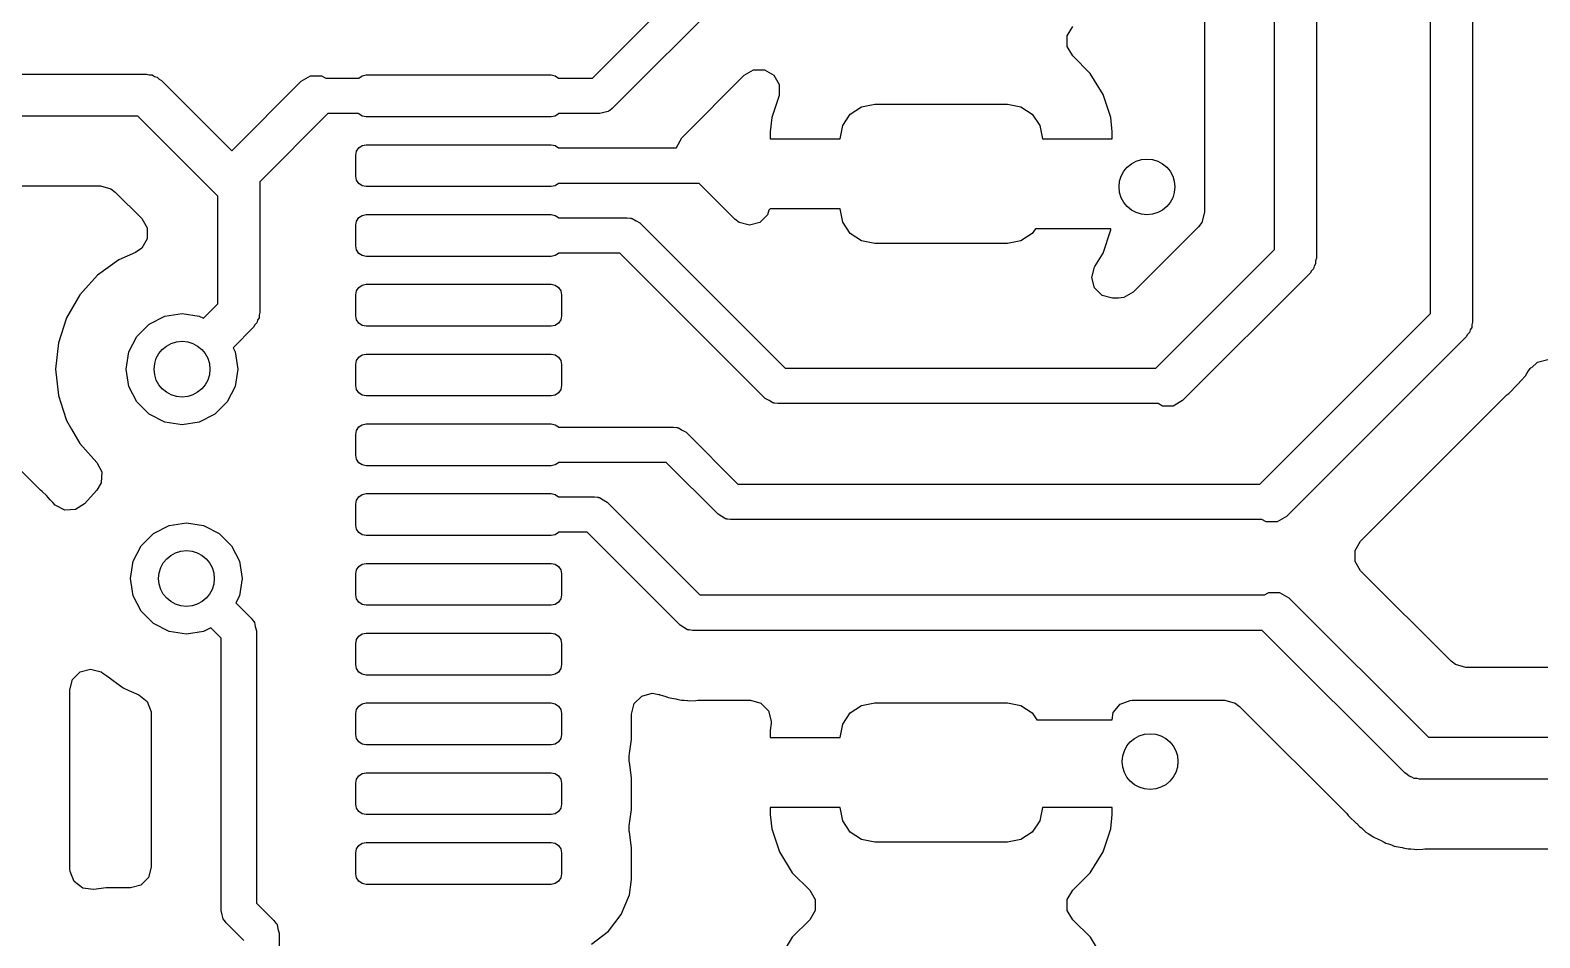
# Model space of a CAD drawing. Extents: x 44 to 146, y -87 to -25.
# Drawn here: x 98.53 to 109.34, y -52.82 to -46.32 of the extents above; entities that cross this region are included whole.
import ezdxf

# ---------------------------------------------------------------- set-up
doc = ezdxf.new("R2010")
doc.units = 0
doc.layers.add('BLACK', color=7, linetype='CONTINUOUS')

msp = doc.modelspace()

# ---------------------------------------------------------------- linework, layer by layer
at = {"layer": 'BLACK', "linetype": 'CONTINUOUS'}
for p, q in [((107.4444, -47.893068), (107.4444, -45.274132)), ((107.7444, -45.212), (107.7444, -47.9552)), ((102.558194, -46.665), (103.862998, -45.360197)), ((108.562, -48.350268), (108.562, -45.3644)), ((108.862, -45.426532), (108.862, -48.4124)), ((104.005405, -45.577), (102.700603, -46.881803)), ((106.9439, -45.543164), (106.9439, -47.624036)), ((105.960309, -46.36179), (105.998873, -46.294995)), ((105.960309, -46.438918), (105.960309, -46.36179)), ((105.998873, -46.505713), (105.960309, -46.438918)), ((103.646283, -46.643934), (103.713076, -46.605372)), ((103.713076, -46.605372), (103.790204, -46.605372)), ((103.790204, -46.605372), (103.856999, -46.643936)), ((106.124819, -46.631659), (105.998873, -46.505713)), ((95.279605, -46.6368), (99.3648, -46.6368)), ((99.3648, -46.6368), (99.383875, -46.641911)), ((99.383875, -46.641911), (99.403623, -46.641911)), ((99.403623, -46.641911), (99.420725, -46.651784)), ((99.420725, -46.651784), (99.4398, -46.656896)), ((99.4398, -46.656896), (99.453764, -46.67086)), ((99.453764, -46.67086), (99.470866, -46.680734)), ((99.470866, -46.680734), (99.9744, -47.184268)), ((99.9744, -47.184268), (100.472734, -46.685934)), ((100.472734, -46.685934), (100.539977, -46.647111)), ((100.539977, -46.647111), (100.617623, -46.647111)), ((100.617623, -46.647111), (100.648607, -46.665)), ((100.648607, -46.665), (100.883777, -46.665)), ((100.883777, -46.665), (100.884467, -46.663967)), ((100.884467, -46.663967), (100.908799, -46.647709)), ((100.908799, -46.647709), (100.9375, -46.642)), ((100.9375, -46.642), (102.2625, -46.642)), ((102.2625, -46.642), (102.291201, -46.647709)), ((102.291201, -46.647709), (102.315533, -46.663967)), ((102.315533, -46.663967), (102.316223, -46.665)), ((102.316223, -46.665), (102.558194, -46.665)), ((103.201053, -47.089164), (103.646283, -46.643934)), ((103.856999, -46.643936), (103.895563, -46.710731)), ((103.895563, -46.710731), (103.895563, -46.787859)), ((106.216857, -46.780878), (106.124819, -46.631659)), ((103.893077, -46.796163), (103.842994, -46.947302)), ((103.895563, -46.787859), (103.893077, -46.796163)), ((106.272005, -46.947303), (106.216857, -46.780878)), ((100.663932, -46.919), (100.1752, -47.407732)), ((100.883777, -46.919), (100.663932, -46.919)), ((100.884467, -46.920033), (100.883777, -46.919)), ((100.908799, -46.936291), (100.884467, -46.920033)), ((102.315533, -46.920033), (102.291201, -46.936291)), ((102.316223, -46.919), (102.315533, -46.920033)), ((102.6108, -46.919), (102.316223, -46.919)), ((102.640956, -46.910145), (102.6108, -46.919)), ((102.671665, -46.903465), (102.640956, -46.910145)), ((102.676801, -46.899619), (102.671665, -46.903465)), ((102.679461, -46.898839), (102.676801, -46.899619)), ((102.682444, -46.895395), (102.679461, -46.898839)), ((102.700603, -46.881803), (102.682444, -46.895395)), ((104.35153, -47.004329), (104.405723, -46.923223)), ((104.405723, -46.923223), (104.486829, -46.86903)), ((104.486829, -46.86903), (104.5825, -46.85)), ((104.5825, -46.85), (105.5325, -46.85)), ((105.5325, -46.85), (105.628171, -46.86903)), ((105.628171, -46.86903), (105.709277, -46.923223)), ((105.709277, -46.923223), (105.76347, -47.004329)), ((99.302668, -46.9368), (95.25, -46.9368)), ((99.8752, -47.509332), (99.302668, -46.9368)), ((100.9375, -46.942), (100.908799, -46.936291)), ((102.2625, -46.942), (100.9375, -46.942)), ((102.291201, -46.936291), (102.2625, -46.942)), ((103.842992, -46.947311), (103.8325, -47.05001)), ((103.842994, -46.947302), (103.842992, -46.947311)), ((104.3325, -47.1), (104.35153, -47.004329)), ((105.76347, -47.004329), (105.7825, -47.1)), ((106.282499, -47.050026), (106.272005, -46.947303)), ((100.884467, -47.163967), (100.908799, -47.147709)), ((100.908799, -47.147709), (100.9375, -47.142)), ((100.9375, -47.142), (102.2625, -47.142)), ((102.2625, -47.142), (102.291201, -47.147709)), ((102.291201, -47.147709), (102.315533, -47.163967)), ((103.161381, -47.160466), (103.197829, -47.092493)), ((103.197829, -47.092493), (103.201053, -47.089164)), ((103.8325, -47.05001), (103.8325, -47.1)), ((103.8325, -47.1), (104.3325, -47.1)), ((105.7825, -47.1), (106.282499, -47.1)), ((106.282499, -47.1), (106.282499, -47.050026)), ((100.8625, -47.217), (100.868209, -47.188299)), ((100.8625, -47.367), (100.8625, -47.217)), ((100.868209, -47.188299), (100.884467, -47.163967)), ((102.315533, -47.163967), (102.316223, -47.165)), ((102.316223, -47.165), (103.161523, -47.165)), ((103.161523, -47.165), (103.161381, -47.160466)), ((96.784437, -47.4373), (99.033636, -47.4373)), ((99.033636, -47.4373), (99.108136, -47.457262)), ((99.108136, -47.457262), (99.138995, -47.480941)), ((100.1752, -47.407732), (100.1752, -47.4472)), ((100.1752, -47.4472), (100.1752, -48.3436)), ((100.868209, -47.395701), (100.8625, -47.367)), ((100.884467, -47.420033), (100.868209, -47.395701)), ((100.908799, -47.436291), (100.884467, -47.420033)), ((100.9375, -47.442), (100.908799, -47.436291)), ((102.2625, -47.442), (100.9375, -47.442)), ((102.291201, -47.436291), (102.2625, -47.442)), ((102.315533, -47.420033), (102.291201, -47.436291)), ((102.316223, -47.419), (102.315533, -47.420033)), ((103.322819, -47.419), (102.316223, -47.419)), ((103.578142, -47.674323), (103.322819, -47.419)), ((99.138995, -47.480941), (99.32956, -47.671506)), ((99.8752, -48.281468), (99.8752, -47.509332)), ((99.32956, -47.671506), (99.368124, -47.738301)), ((100.8625, -47.717), (100.868209, -47.688299)), ((100.868209, -47.688299), (100.884467, -47.663967)), ((100.884467, -47.663967), (100.908799, -47.647709)), ((100.908799, -47.647709), (100.9375, -47.642)), ((100.9375, -47.642), (102.2625, -47.642)), ((102.2625, -47.642), (102.291201, -47.647709)), ((102.291201, -47.647709), (102.315533, -47.663967)), ((102.315533, -47.663967), (102.316223, -47.665)), ((102.316223, -47.665), (102.8084, -47.665)), ((102.8084, -47.665), (102.830852, -47.668227)), ((102.830852, -47.668227), (102.835396, -47.667903)), ((102.835396, -47.667903), (102.837827, -47.66923)), ((102.837827, -47.66923), (102.84418, -47.670144)), ((102.84418, -47.670144), (102.870617, -47.687134)), ((102.870617, -47.687134), (102.898203, -47.702197)), ((103.609001, -47.698002), (103.578142, -47.674323)), ((103.812539, -47.643464), (103.758001, -47.698002)), ((103.821141, -47.611359), (103.812539, -47.643464)), ((103.832501, -47.6), (103.821141, -47.611359)), ((104.3325, -47.6), (103.832501, -47.6)), ((104.35153, -47.695671), (104.3325, -47.6)), ((106.9439, -47.624036), (106.923938, -47.698536)), ((98.605324, -49.617905), (96.679078, -47.691659)), ((99.368124, -47.738301), (99.368124, -47.815429)), ((100.8625, -47.867), (100.8625, -47.717)), ((102.898203, -47.702197), (103.938605, -48.7426)), ((103.683501, -47.717964), (103.609001, -47.698002)), ((103.758001, -47.698002), (103.683501, -47.717964)), ((104.405723, -47.776777), (104.35153, -47.695671)), ((104.486829, -47.83097), (104.405723, -47.776777)), ((105.709277, -47.776777), (105.628171, -47.83097)), ((105.731178, -47.744), (105.709277, -47.776777)), ((106.272079, -47.744), (105.731178, -47.744)), ((106.216857, -47.919121), (106.272005, -47.752697)), ((106.272005, -47.752697), (106.272007, -47.752688)), ((106.272007, -47.752688), (106.272818, -47.744739)), ((106.272818, -47.744739), (106.272079, -47.744)), ((106.900259, -47.729395), (106.431195, -48.198459)), ((106.923938, -47.698536), (106.900259, -47.729395)), ((99.32956, -47.882224), (99.284806, -47.912983)), ((99.368124, -47.815429), (99.32956, -47.882224)), ((100.868209, -47.895701), (100.8625, -47.867)), ((100.884467, -47.920033), (100.868209, -47.895701)), ((104.5825, -47.85), (104.486829, -47.83097)), ((105.5325, -47.85), (104.5825, -47.85)), ((105.628171, -47.83097), (105.5325, -47.85)), ((106.594868, -48.7426), (107.4444, -47.893068)), ((99.166071, -47.965848), (99.012927, -48.077113)), ((99.284806, -47.912983), (99.166071, -47.965848)), ((100.908799, -47.936291), (100.884467, -47.920033)), ((100.9375, -47.942), (100.908799, -47.936291)), ((102.2625, -47.942), (100.9375, -47.942)), ((102.291201, -47.936291), (102.2625, -47.942)), ((102.315533, -47.920033), (102.291201, -47.936291)), ((102.316223, -47.919), (102.315533, -47.920033)), ((102.755794, -47.919), (102.316223, -47.919)), ((103.796198, -48.959403), (102.755794, -47.919)), ((106.157794, -48.014879), (106.216857, -47.919121)), ((107.729415, -48.011125), (107.724304, -48.0302)), ((107.739289, -47.994023), (107.729415, -48.011125)), ((107.7444, -47.9552), (107.739289, -47.974274)), ((107.739289, -47.974274), (107.739289, -47.994023)), ((99.012927, -48.077113), (98.886269, -48.217779)), ((106.135611, -48.0931), (106.155573, -48.0186)), ((106.155573, -48.1676), (106.135611, -48.0931)), ((106.155573, -48.0186), (106.157794, -48.014879)), ((107.700466, -48.061266), (106.786066, -48.975666)), ((107.710339, -48.044164), (107.700466, -48.061266)), ((107.724304, -48.0302), (107.710339, -48.044164)), ((98.886269, -48.217779), (98.791622, -48.381714)), ((100.8625, -48.217), (100.868209, -48.188299)), ((100.8625, -48.367), (100.8625, -48.217)), ((100.868209, -48.188299), (100.884467, -48.163967)), ((100.884467, -48.163967), (100.908799, -48.147709)), ((100.908799, -48.147709), (100.9375, -48.142)), ((100.9375, -48.142), (102.2625, -48.142)), ((102.2625, -48.142), (102.291201, -48.147709)), ((102.291201, -48.147709), (102.315533, -48.163967)), ((102.315533, -48.163967), (102.331791, -48.188299)), ((102.331791, -48.188299), (102.3375, -48.217)), ((102.3375, -48.217), (102.3375, -48.367)), ((106.210111, -48.222138), (106.155573, -48.1676)), ((106.284611, -48.2421), (106.210111, -48.222138)), ((106.431195, -48.198459), (106.3644, -48.237023)), ((99.772008, -48.384659), (99.8752, -48.281468)), ((106.325836, -48.2421), (106.284611, -48.2421)), ((106.3644, -48.237023), (106.325836, -48.2421)), ((98.791619, -48.381721), (98.733125, -48.561745)), ((98.791622, -48.381714), (98.791619, -48.381721)), ((99.295193, -48.514886), (99.383686, -48.426393)), ((99.383686, -48.426393), (99.495193, -48.369577)), ((99.495193, -48.369577), (99.6188, -48.35)), ((99.6188, -48.35), (99.742407, -48.369577)), ((99.742407, -48.369577), (99.772008, -48.384659)), ((100.141139, -48.432564), (100.131266, -48.449666)), ((100.155104, -48.4186), (100.141139, -48.432564)), ((100.160215, -48.399525), (100.155104, -48.4186)), ((100.170089, -48.382423), (100.160215, -48.399525)), ((100.1752, -48.3436), (100.170089, -48.362674)), ((100.170089, -48.362674), (100.170089, -48.382423)), ((100.868209, -48.395701), (100.8625, -48.367)), ((100.884467, -48.420033), (100.868209, -48.395701)), ((100.908799, -48.436291), (100.884467, -48.420033)), ((100.9375, -48.442), (100.908799, -48.436291)), ((102.2625, -48.442), (100.9375, -48.442)), ((102.291201, -48.436291), (102.2625, -48.442)), ((102.315533, -48.420033), (102.291201, -48.436291)), ((102.331791, -48.395701), (102.315533, -48.420033)), ((102.3375, -48.367), (102.331791, -48.395701)), ((107.339268, -49.573), (108.562, -48.350268)), ((108.862, -48.4124), (108.856889, -48.431474)), ((108.856889, -48.431474), (108.856889, -48.451223)), ((99.238377, -48.626393), (99.295193, -48.514886)), ((100.131266, -48.449666), (99.98414, -48.596791)), ((108.818066, -48.518466), (107.530466, -49.806066)), ((108.827939, -48.501364), (108.818066, -48.518466)), ((108.841904, -48.4874), (108.827939, -48.501364)), ((108.847015, -48.468325), (108.841904, -48.4874)), ((108.856889, -48.451223), (108.847015, -48.468325)), ((98.733125, -48.561745), (98.71334, -48.75)), ((99.2188, -48.75), (99.238377, -48.626393)), ((99.98414, -48.596791), (99.999223, -48.626393)), ((99.999223, -48.626393), (100.0188, -48.75)), ((100.884467, -48.663967), (100.908799, -48.647709)), ((100.908799, -48.647709), (100.9375, -48.642)), ((100.9375, -48.642), (102.2625, -48.642)), ((102.2625, -48.642), (102.291201, -48.647709)), ((102.291201, -48.647709), (102.315533, -48.663967)), ((98.71334, -48.75), (98.733125, -48.938254)), ((99.238377, -48.873607), (99.2188, -48.75)), ((100.0188, -48.75), (99.999223, -48.873607)), ((100.8625, -48.717), (100.868209, -48.688299)), ((100.8625, -48.867), (100.8625, -48.717)), ((100.868209, -48.688299), (100.884467, -48.663967)), ((102.315533, -48.663967), (102.331791, -48.688299)), ((102.331791, -48.688299), (102.3375, -48.717)), ((102.3375, -48.717), (102.3375, -48.867)), ((103.938605, -48.7426), (106.594868, -48.7426)), ((109.251724, -48.780917), (109.264559, -48.761378)), ((109.264559, -48.761378), (109.276362, -48.746164)), ((109.276362, -48.746163), (109.282111, -48.738753)), ((109.276362, -48.746164), (109.276362, -48.746163)), ((109.282111, -48.738753), (109.284794, -48.740834)), ((109.284794, -48.740834), (109.32734, -48.699162)), ((109.32734, -48.699162), (109.402042, -48.679972)), ((99.295193, -48.985114), (99.238377, -48.873607)), ((99.999223, -48.873607), (99.942407, -48.985114)), ((100.868209, -48.895701), (100.8625, -48.867)), ((102.3375, -48.867), (102.331791, -48.895701)), ((109.12994, -48.917602), (109.177653, -48.866791)), ((109.177653, -48.866791), (109.180785, -48.863559)), ((109.180785, -48.863559), (109.200911, -48.843435)), ((109.200911, -48.843435), (109.202885, -48.840889)), ((109.202885, -48.840889), (109.211999, -48.830216)), ((109.211999, -48.830216), (109.242448, -48.797793)), ((109.242448, -48.797793), (109.251724, -48.780917)), ((98.733125, -48.938254), (98.767666, -49.04456)), ((99.383686, -49.073607), (99.295193, -48.985114)), ((99.942407, -48.985114), (99.853914, -49.073607)), ((100.884467, -48.920033), (100.868209, -48.895701)), ((100.908799, -48.936291), (100.884467, -48.920033)), ((100.9375, -48.942), (100.908799, -48.936291)), ((102.2625, -48.942), (100.9375, -48.942)), ((102.291201, -48.936291), (102.2625, -48.942)), ((102.315533, -48.920033), (102.291201, -48.936291)), ((102.331791, -48.895701), (102.315533, -48.920033)), ((103.823783, -48.974466), (103.796198, -48.959403)), ((103.85022, -48.991456), (103.823783, -48.974466)), ((106.786066, -48.975666), (106.718823, -49.014489)), ((108.060901, -49.983444), (109.109558, -48.934786)), ((109.109558, -48.934786), (109.12305, -48.923978)), ((109.122718, -48.923576), (109.129935, -48.917604)), ((109.12305, -48.923978), (109.122718, -48.923576)), ((109.129935, -48.917604), (109.12994, -48.917602)), ((98.767666, -49.04456), (98.791621, -49.118284)), ((99.495193, -49.130423), (99.383686, -49.073607)), ((99.853914, -49.073607), (99.742407, -49.130423)), ((103.85657, -48.992368), (103.85022, -48.991456)), ((103.859004, -48.993698), (103.85657, -48.992368)), ((103.863552, -48.993372), (103.859004, -48.993698)), ((103.886, -48.9966), (103.863552, -48.993372)), ((106.610193, -48.9966), (103.886, -48.9966)), ((106.641177, -49.014489), (106.610193, -48.9966)), ((106.718823, -49.014489), (106.641177, -49.014489)), ((98.791621, -49.118284), (98.826835, -49.179277)), ((98.826835, -49.179277), (98.886269, -49.28222)), ((99.6188, -49.15), (99.495193, -49.130423)), ((99.742407, -49.130423), (99.6188, -49.15)), ((100.8625, -49.217), (100.868209, -49.188299)), ((100.868209, -49.188299), (100.884467, -49.163967)), ((100.884467, -49.163967), (100.908799, -49.147709)), ((100.908799, -49.147709), (100.9375, -49.142)), ((100.9375, -49.142), (102.2625, -49.142)), ((102.2625, -49.142), (102.291201, -49.147709)), ((102.291201, -49.147709), (102.315533, -49.163967)), ((102.315533, -49.163967), (102.316223, -49.165)), ((102.316223, -49.165), (103.14, -49.165)), ((103.14, -49.165), (103.162452, -49.168227)), ((103.162452, -49.168227), (103.166996, -49.167903)), ((103.166996, -49.167903), (103.169427, -49.16923)), ((103.169427, -49.16923), (103.17578, -49.170144)), ((103.17578, -49.170144), (103.202217, -49.187134)), ((103.202217, -49.187134), (103.229803, -49.202197)), ((103.229803, -49.202197), (103.600605, -49.573)), ((98.886269, -49.28222), (99.008189, -49.417624)), ((100.8625, -49.367), (100.8625, -49.217)), ((99.008189, -49.417624), (99.043205, -49.486346)), ((100.868209, -49.395701), (100.8625, -49.367)), ((100.884467, -49.420033), (100.868209, -49.395701)), ((102.316223, -49.419), (102.315533, -49.420033)), ((103.087394, -49.419), (102.316223, -49.419)), ((103.458197, -49.789802), (103.087394, -49.419)), ((99.043205, -49.486346), (99.039169, -49.563368)), ((100.908799, -49.436291), (100.884467, -49.420033)), ((100.9375, -49.442), (100.908799, -49.436291)), ((102.2625, -49.442), (100.9375, -49.442)), ((102.291201, -49.436291), (102.2625, -49.442)), ((102.315533, -49.420033), (102.291201, -49.436291)), ((98.615696, -49.627343), (98.605324, -49.617905)), ((98.648563, -49.654533), (98.615696, -49.627343)), ((99.008189, -49.617026), (98.920514, -49.714398)), ((99.039169, -49.563368), (99.008189, -49.617026)), ((103.600605, -49.573), (107.339268, -49.573)), ((98.659239, -49.669227), (98.648563, -49.654533)), ((98.674417, -49.686998), (98.659239, -49.669227)), ((98.687263, -49.699844), (98.674417, -49.686998)), ((98.687265, -49.699847), (98.687263, -49.699844)), ((98.692048, -49.706014), (98.687265, -49.699847)), ((98.710085, -49.725425), (98.692048, -49.706014)), ((98.778806, -49.760441), (98.710085, -49.725425)), ((98.920514, -49.714398), (98.855829, -49.756405)), ((100.8625, -49.717), (100.868209, -49.688299)), ((100.8625, -49.867), (100.8625, -49.717)), ((100.868209, -49.688299), (100.884467, -49.663967)), ((100.884467, -49.663967), (100.908799, -49.647709)), ((100.908799, -49.647709), (100.9375, -49.642)), ((100.9375, -49.642), (102.2625, -49.642)), ((102.2625, -49.642), (102.291201, -49.647709)), ((102.291201, -49.647709), (102.315533, -49.663967)), ((102.315533, -49.663967), (102.316223, -49.665)), ((102.316223, -49.665), (102.5732, -49.665)), ((102.5732, -49.665), (102.595652, -49.668227)), ((102.595652, -49.668227), (102.600196, -49.667903)), ((102.600196, -49.667903), (102.602627, -49.66923)), ((102.602627, -49.66923), (102.60898, -49.670144)), ((102.60898, -49.670144), (102.635417, -49.687134)), ((102.635417, -49.687134), (102.663003, -49.702197)), ((102.663003, -49.702197), (103.329006, -50.3682)), ((98.855829, -49.756405), (98.778806, -49.760441)), ((99.526393, -49.869577), (99.65, -49.85)), ((99.65, -49.85), (99.773607, -49.869577)), ((103.485776, -49.804861), (103.458197, -49.789802)), ((103.51222, -49.821856), (103.485776, -49.804861)), ((103.518572, -49.822769), (103.51222, -49.821856)), ((103.521004, -49.824097), (103.518572, -49.822769)), ((103.525547, -49.823772), (103.521004, -49.824097)), ((103.548, -49.827), (103.525547, -49.823772)), ((107.354593, -49.827), (103.548, -49.827)), ((107.385577, -49.844889), (107.354593, -49.827)), ((107.463223, -49.844889), (107.385577, -49.844889)), ((107.530466, -49.806066), (107.463223, -49.844889)), ((99.326393, -50.014886), (99.414886, -49.926393)), ((99.414886, -49.926393), (99.526393, -49.869577)), ((99.773607, -49.869577), (99.885114, -49.926393)), ((99.885114, -49.926393), (99.973607, -50.014886)), ((100.868209, -49.895701), (100.8625, -49.867)), ((100.884467, -49.920033), (100.868209, -49.895701)), ((100.908799, -49.936291), (100.884467, -49.920033)), ((100.9375, -49.942), (100.908799, -49.936291)), ((102.2625, -49.942), (100.9375, -49.942)), ((102.291201, -49.936291), (102.2625, -49.942)), ((102.315533, -49.920033), (102.291201, -49.936291)), ((102.316223, -49.919), (102.315533, -49.920033)), ((102.520594, -49.919), (102.316223, -49.919)), ((103.186597, -50.585003), (102.520594, -49.919)), ((99.269577, -50.126393), (99.326393, -50.014886)), ((99.973607, -50.014886), (100.030423, -50.126393)), ((108.02234, -50.050235), (108.060901, -49.983444)), ((108.02234, -50.127363), (108.02234, -50.050235)), ((99.25, -50.25), (99.269577, -50.126393)), ((100.030423, -50.126393), (100.05, -50.25)), ((100.868209, -50.188299), (100.884467, -50.163967)), ((100.884467, -50.163967), (100.908799, -50.147709)), ((100.908799, -50.147709), (100.9375, -50.142)), ((100.9375, -50.142), (102.2625, -50.142)), ((102.2625, -50.142), (102.291201, -50.147709)), ((102.291201, -50.147709), (102.315533, -50.163967)), ((102.315533, -50.163967), (102.331791, -50.188299)), ((108.060904, -50.194158), (108.02234, -50.127363)), ((99.269577, -50.373607), (99.25, -50.25)), ((100.05, -50.25), (100.030423, -50.373607)), ((100.8625, -50.217), (100.868209, -50.188299)), ((100.8625, -50.367), (100.8625, -50.217)), ((102.331791, -50.188299), (102.3375, -50.217)), ((102.3375, -50.217), (102.3375, -50.367)), ((108.710105, -50.843359), (108.060904, -50.194158)), ((99.326393, -50.485114), (99.269577, -50.373607)), ((100.030423, -50.373607), (100.004361, -50.424755)), ((100.868209, -50.395701), (100.8625, -50.367)), ((102.3375, -50.367), (102.331791, -50.395701)), ((103.329006, -50.3682), (107.372193, -50.3682)), ((107.372193, -50.3682), (107.403177, -50.350311)), ((107.403177, -50.350311), (107.480823, -50.350311)), ((107.480823, -50.350311), (107.548066, -50.389134)), ((107.548066, -50.389134), (108.546432, -51.3875)), ((99.414886, -50.573607), (99.326393, -50.485114)), ((100.004361, -50.424755), (100.115003, -50.535397)), ((100.884467, -50.420033), (100.868209, -50.395701)), ((100.908799, -50.436291), (100.884467, -50.420033)), ((100.9375, -50.442), (100.908799, -50.436291)), ((102.2625, -50.442), (100.9375, -50.442)), ((102.291201, -50.436291), (102.2625, -50.442)), ((102.315533, -50.420033), (102.291201, -50.436291)), ((102.331791, -50.395701), (102.315533, -50.420033)), ((99.526393, -50.630423), (99.414886, -50.573607)), ((99.824755, -50.604361), (99.773607, -50.630423)), ((99.8982, -50.677806), (99.824755, -50.604361)), ((100.115003, -50.535397), (100.128597, -50.553556)), ((100.128597, -50.553556), (100.132039, -50.556539)), ((100.132039, -50.556539), (100.132819, -50.559196)), ((100.132819, -50.559196), (100.136666, -50.564335)), ((100.136666, -50.564335), (100.143347, -50.59505)), ((100.143347, -50.59505), (100.1522, -50.6252)), ((103.214182, -50.600065), (103.186597, -50.585003)), ((103.24062, -50.617056), (103.214182, -50.600065)), ((99.65, -50.65), (99.526393, -50.630423)), ((99.773607, -50.630423), (99.65, -50.65)), ((99.8982, -52.6288), (99.8982, -50.677806)), ((100.1522, -50.6252), (100.1522, -52.576194)), ((100.8625, -50.717), (100.868209, -50.688299)), ((100.8625, -50.867), (100.8625, -50.717)), ((100.868209, -50.688299), (100.884467, -50.663967)), ((100.884467, -50.663967), (100.908799, -50.647709)), ((100.908799, -50.647709), (100.9375, -50.642)), ((100.9375, -50.642), (102.2625, -50.642)), ((102.2625, -50.642), (102.291201, -50.647709)), ((102.291201, -50.647709), (102.315533, -50.663967)), ((102.315533, -50.663967), (102.331791, -50.688299)), ((102.331791, -50.688299), (102.3375, -50.717)), ((102.3375, -50.717), (102.3375, -50.867)), ((103.246972, -50.617969), (103.24062, -50.617056)), ((103.249404, -50.619297), (103.246972, -50.617969)), ((103.253947, -50.618972), (103.249404, -50.619297)), ((103.2764, -50.6222), (103.253947, -50.618972)), ((107.356868, -50.6222), (103.2764, -50.6222)), ((108.378234, -51.643566), (107.356868, -50.6222)), ((98.834962, -50.974344), (98.8895, -50.919806)), ((98.8895, -50.919806), (98.964, -50.899844)), ((98.964, -50.899844), (99.0385, -50.919806)), ((99.0385, -50.919806), (99.051574, -50.928297)), ((99.051574, -50.928297), (99.07942, -50.948528)), ((100.868209, -50.895701), (100.8625, -50.867)), ((100.884467, -50.920033), (100.868209, -50.895701)), ((100.908799, -50.936291), (100.884467, -50.920033)), ((102.315533, -50.920033), (102.291201, -50.936291)), ((102.331791, -50.895701), (102.315533, -50.920033)), ((102.3375, -50.867), (102.331791, -50.895701)), ((108.740964, -50.867038), (108.710105, -50.843359)), ((108.815464, -50.887), (108.740964, -50.867038)), ((110.287116, -50.887), (108.815464, -50.887)), ((98.815, -51.048844), (98.834962, -50.974344)), ((99.07942, -50.948528), (99.197269, -51.034151)), ((99.197269, -51.034151), (99.23766, -51.052134)), ((100.9375, -50.942), (100.908799, -50.936291)), ((102.2625, -50.942), (100.9375, -50.942)), ((102.291201, -50.936291), (102.2625, -50.942)), ((98.815, -52.330798), (98.815, -51.048844)), ((99.23766, -51.052134), (99.309304, -51.084032)), ((99.309304, -51.084032), (99.369244, -51.13257)), ((99.369244, -51.13257), (99.396884, -51.204575)), ((100.884467, -51.163967), (100.908799, -51.147709)), ((100.908799, -51.147709), (100.9375, -51.142)), ((100.9375, -51.142), (102.2625, -51.142)), ((102.2625, -51.142), (102.291201, -51.147709)), ((102.291201, -51.147709), (102.315533, -51.163967)), ((102.838, -51.221129), (102.857962, -51.146629)), ((102.857962, -51.146629), (102.9125, -51.092091)), ((102.9125, -51.092091), (102.987, -51.072129)), ((102.987, -51.072129), (103.034419, -51.081175)), ((103.034419, -51.081175), (103.03448, -51.080939)), ((103.03448, -51.080939), (103.038248, -51.081906)), ((103.038248, -51.081906), (103.041858, -51.082595)), ((103.041858, -51.082595), (103.043559, -51.083268)), ((103.043559, -51.083268), (103.043566, -51.083272)), ((103.043566, -51.083272), (103.06116, -51.087789)), ((103.06116, -51.087789), (103.083267, -51.095358)), ((103.083267, -51.095358), (103.099942, -51.102574)), ((103.099942, -51.102574), (103.142071, -51.109246)), ((103.142071, -51.109246), (103.155813, -51.112092)), ((103.155813, -51.112092), (103.163546, -51.114077)), ((103.163546, -51.114077), (103.197128, -51.1227)), ((103.197128, -51.1227), (103.215287, -51.1227)), ((103.215287, -51.1227), (103.238594, -51.124534)), ((103.238594, -51.124534), (103.242549, -51.12516)), ((103.242549, -51.12516), (103.256533, -51.127375)), ((103.256533, -51.127375), (103.298995, -51.123361)), ((103.298995, -51.123361), (103.313017, -51.1227)), ((103.313017, -51.1227), (103.689704, -51.1227)), ((103.689704, -51.1227), (103.764204, -51.142662)), ((103.764204, -51.142662), (103.818742, -51.1972)), ((104.486829, -51.15903), (104.5825, -51.14)), ((104.5825, -51.14), (105.5325, -51.14)), ((105.5325, -51.14), (105.628171, -51.15903)), ((106.338067, -51.150901), (106.410153, -51.123471)), ((106.410153, -51.123471), (106.425295, -51.1227)), ((106.425295, -51.1227), (107.087836, -51.1227)), ((107.087836, -51.1227), (107.162336, -51.142662)), ((107.162336, -51.142662), (107.193195, -51.166341)), ((99.396884, -51.204575), (99.3977, -51.22015)), ((99.3977, -51.22015), (99.3977, -52.3175)), ((100.8625, -51.217), (100.868209, -51.188299)), ((100.8625, -51.367), (100.8625, -51.217)), ((100.868209, -51.188299), (100.884467, -51.163967)), ((102.315533, -51.163967), (102.331791, -51.188299)), ((102.331791, -51.188299), (102.3375, -51.217)), ((102.3375, -51.217), (102.3375, -51.367)), ((102.838, -51.40472), (102.838, -51.221129)), ((103.818742, -51.1972), (103.838704, -51.2717)), ((104.35153, -51.294329), (104.405723, -51.213223)), ((104.405723, -51.213223), (104.486829, -51.15903)), ((105.628171, -51.15903), (105.709277, -51.213223)), ((105.709277, -51.213223), (105.741869, -51.262)), ((106.281075, -51.262), (106.289354, -51.210699)), ((106.289354, -51.210699), (106.338067, -51.150901)), ((107.193195, -51.166341), (107.961914, -51.935059)), ((103.837933, -51.286843), (103.8325, -51.340025)), ((103.8325, -51.340025), (103.8325, -51.39)), ((103.838704, -51.2717), (103.837933, -51.286843)), ((104.3325, -51.39), (104.35153, -51.294329)), ((105.741869, -51.262), (106.281075, -51.262)), ((100.868209, -51.395701), (100.8625, -51.367)), ((100.884467, -51.420033), (100.868209, -51.395701)), ((100.908799, -51.436291), (100.884467, -51.420033)), ((100.9375, -51.442), (100.908799, -51.436291)), ((102.2625, -51.442), (100.9375, -51.442)), ((102.291201, -51.436291), (102.2625, -51.442)), ((102.315533, -51.420033), (102.291201, -51.436291)), ((102.331791, -51.395701), (102.315533, -51.420033)), ((102.3375, -51.367), (102.331791, -51.395701)), ((102.824892, -51.504282), (102.838, -51.40472)), ((103.8325, -51.39), (104.3325, -51.39)), ((108.546432, -51.3875), (111.3, -51.3875)), ((102.822487, -51.522551), (102.824892, -51.504282)), ((102.822487, -51.561449), (102.822487, -51.522551)), ((102.823186, -51.566762), (102.822487, -51.561449)), ((102.823187, -51.566764), (102.823186, -51.566762)), ((102.838, -51.67928), (102.823187, -51.566764)), ((100.8625, -51.717), (100.868209, -51.688299)), ((100.868209, -51.688299), (100.884467, -51.663967)), ((100.884467, -51.663967), (100.908799, -51.647709)), ((100.908799, -51.647709), (100.9375, -51.642)), ((100.9375, -51.642), (102.2625, -51.642)), ((102.2625, -51.642), (102.291201, -51.647709)), ((102.291201, -51.647709), (102.315533, -51.663967)), ((102.315533, -51.663967), (102.331791, -51.688299)), ((102.331791, -51.688299), (102.3375, -51.717)), ((102.838, -51.90472), (102.838, -51.67928)), ((108.395335, -51.653439), (108.378234, -51.643566)), ((108.4093, -51.667404), (108.395335, -51.653439)), ((108.428374, -51.672515), (108.4093, -51.667404)), ((108.445477, -51.682389), (108.428374, -51.672515)), ((108.465225, -51.682389), (108.445477, -51.682389)), ((108.4843, -51.6875), (108.465225, -51.682389)), ((111.3, -51.6875), (108.4843, -51.6875)), ((100.8625, -51.867), (100.8625, -51.717)), ((102.3375, -51.717), (102.3375, -51.867)), ((100.868209, -51.895701), (100.8625, -51.867)), ((100.884467, -51.920033), (100.868209, -51.895701)), ((102.331791, -51.895701), (102.315533, -51.920033)), ((102.3375, -51.867), (102.331791, -51.895701)), ((102.824621, -52.006344), (102.838, -51.90472)), ((104.3325, -51.89), (103.832501, -51.89)), ((103.832501, -51.89), (103.832501, -51.939973)), ((104.35153, -51.985671), (104.3325, -51.89)), ((105.7825, -51.89), (105.76347, -51.985671)), ((106.2825, -51.89), (105.7825, -51.89)), ((106.2825, -51.939979), (106.2825, -51.89)), ((100.908799, -51.936291), (100.884467, -51.920033)), ((100.9375, -51.942), (100.908799, -51.936291)), ((102.2625, -51.942), (100.9375, -51.942)), ((102.291201, -51.936291), (102.2625, -51.942)), ((102.315533, -51.920033), (102.291201, -51.936291)), ((102.822487, -52.022551), (102.824621, -52.006344)), ((103.832501, -51.939973), (103.842994, -52.042696)), ((104.405723, -52.066777), (104.35153, -51.985671)), ((105.76347, -51.985671), (105.709277, -52.066777)), ((106.272007, -52.042688), (106.282499, -51.939989)), ((106.282499, -51.939989), (106.2825, -51.939979)), ((107.961914, -51.935059), (107.972722, -51.948549)), ((107.972722, -51.948549), (107.973123, -51.948218)), ((107.973123, -51.948218), (107.979094, -51.955435)), ((107.979094, -51.955435), (107.979096, -51.955436)), ((107.979096, -51.955436), (107.979098, -51.95544)), ((107.979098, -51.95544), (108.02987, -52.003118)), ((108.02987, -52.003118), (108.033199, -52.006344)), ((108.033199, -52.006344), (108.053265, -52.02641)), ((102.822487, -52.061449), (102.822487, -52.022551)), ((102.823186, -52.066762), (102.822487, -52.061449)), ((102.823187, -52.066764), (102.823186, -52.066762)), ((102.838, -52.17928), (102.823187, -52.066764)), ((103.842994, -52.042696), (103.898142, -52.209121)), ((104.486829, -52.12097), (104.405723, -52.066777)), ((104.5825, -52.14), (104.486829, -52.12097)), ((105.628171, -52.12097), (105.5325, -52.14)), ((105.709277, -52.066777), (105.628171, -52.12097)), ((106.216857, -52.209121), (106.272005, -52.042697)), ((106.272005, -52.042697), (106.272007, -52.042688)), ((108.053265, -52.02641), (108.05327, -52.026414)), ((108.05327, -52.026414), (108.055808, -52.028383)), ((108.055808, -52.028383), (108.066482, -52.037499)), ((108.066482, -52.037499), (108.098907, -52.067948)), ((108.098907, -52.067948), (108.115778, -52.077223)), ((108.115778, -52.077223), (108.135319, -52.090059)), ((108.135319, -52.090059), (108.150534, -52.101861)), ((108.150534, -52.101861), (108.150533, -52.101861)), ((108.150533, -52.101861), (108.150536, -52.101862)), ((108.150536, -52.101862), (108.150537, -52.101863)), ((108.150537, -52.101863), (108.191367, -52.119531)), ((108.191367, -52.119531), (108.203961, -52.125702)), ((100.8625, -52.217), (100.868209, -52.188299)), ((100.8625, -52.367), (100.8625, -52.217)), ((100.868209, -52.188299), (100.884467, -52.163967)), ((100.884467, -52.163967), (100.908799, -52.147709)), ((100.908799, -52.147709), (100.9375, -52.142)), ((100.9375, -52.142), (102.2625, -52.142)), ((102.2625, -52.142), (102.291201, -52.147709)), ((102.291201, -52.147709), (102.315533, -52.163967)), ((102.315533, -52.163967), (102.331791, -52.188299)), ((102.331791, -52.188299), (102.3375, -52.217)), ((102.3375, -52.217), (102.3375, -52.367)), ((102.838, -52.40472), (102.838, -52.17928)), ((103.898142, -52.209121), (103.99018, -52.35834)), ((105.5325, -52.14), (104.5825, -52.14)), ((106.124819, -52.35834), (106.216857, -52.209121)), ((108.203961, -52.125702), (108.229966, -52.139999)), ((108.229966, -52.139999), (108.242932, -52.147127)), ((108.242932, -52.147127), (108.261575, -52.151913)), ((108.261575, -52.151913), (108.283706, -52.15949)), ((108.283706, -52.15949), (108.30137, -52.167135)), ((108.30137, -52.167135), (108.301372, -52.167135)), ((108.301372, -52.167135), (108.301374, -52.167136)), ((108.301374, -52.167136), (108.345302, -52.174093)), ((108.345302, -52.174093), (108.359044, -52.176939)), ((108.359044, -52.176939), (108.366844, -52.178941)), ((108.366844, -52.178941), (108.402123, -52.188)), ((108.402123, -52.188), (108.421379, -52.188)), ((108.421379, -52.188), (108.444686, -52.189834)), ((108.444686, -52.189834), (108.463705, -52.192847)), ((108.463705, -52.192847), (108.507986, -52.188661)), ((108.507986, -52.188661), (108.522008, -52.188)), ((108.522008, -52.188), (110.824379, -52.188)), ((98.816275, -52.350245), (98.815, -52.330798)), ((99.3977, -52.3175), (99.377738, -52.392)), ((98.84579, -52.421503), (98.816275, -52.350245)), ((98.906979, -52.468456), (98.84579, -52.421503)), ((99.3232, -52.446538), (99.2487, -52.4665)), ((99.377738, -52.392), (99.3232, -52.446538)), ((100.868209, -52.395701), (100.8625, -52.367)), ((100.884467, -52.420033), (100.868209, -52.395701)), ((100.908799, -52.436291), (100.884467, -52.420033)), ((100.9375, -52.442), (100.908799, -52.436291)), ((102.2625, -52.442), (100.9375, -52.442)), ((102.291201, -52.436291), (102.2625, -52.442)), ((102.315533, -52.420033), (102.291201, -52.436291)), ((102.331791, -52.395701), (102.315533, -52.420033)), ((102.3375, -52.367), (102.331791, -52.395701)), ((102.823188, -52.517233), (102.835302, -52.425212)), ((102.835302, -52.425212), (102.838, -52.40472)), ((103.99018, -52.35834), (104.116127, -52.484287)), ((105.998873, -52.484287), (106.124819, -52.35834)), ((98.983447, -52.478523), (98.906979, -52.468456)), ((99.074772, -52.4665), (98.983447, -52.478523)), ((99.2487, -52.4665), (99.074772, -52.4665)), ((102.765199, -52.657232), (102.816375, -52.533682)), ((102.816375, -52.533682), (102.823187, -52.517236)), ((102.823187, -52.517235), (102.823188, -52.517233)), ((102.823187, -52.517236), (102.823187, -52.517235)), ((104.116127, -52.484287), (104.154691, -52.551082)), ((104.154691, -52.551082), (104.154691, -52.62821)), ((105.960309, -52.551082), (105.998873, -52.484287)), ((105.960309, -52.62821), (105.960309, -52.551082)), ((99.907054, -52.658956), (99.8982, -52.6288)), ((99.913735, -52.689665), (99.907054, -52.658956)), ((100.1522, -52.576194), (100.277303, -52.701298)), ((102.672951, -52.777451), (102.765198, -52.657233)), ((102.765198, -52.657233), (102.765198, -52.657232)), ((102.765198, -52.657232), (102.765199, -52.657232)), ((104.154691, -52.62821), (104.116127, -52.695005)), ((105.998873, -52.695005), (105.960309, -52.62821)), ((99.91758, -52.694801), (99.913735, -52.689665)), ((99.918361, -52.697461), (99.91758, -52.694801)), ((99.921804, -52.700444), (99.918361, -52.697461)), ((99.935397, -52.718603), (99.921804, -52.700444)), ((100.0605, -52.843705), (99.935397, -52.718603)), ((100.277303, -52.701298), (100.290896, -52.719456)), ((100.290896, -52.719456), (100.294339, -52.722439)), ((100.294339, -52.722439), (100.295119, -52.725096)), ((100.295119, -52.725096), (100.298966, -52.730235)), ((100.298966, -52.730235), (100.305647, -52.76095)), ((100.305647, -52.76095), (100.3145, -52.7911)), ((104.116127, -52.695005), (103.989788, -52.821343)), ((106.001156, -52.697288), (105.998873, -52.695005)), ((106.125212, -52.821344), (106.001156, -52.697288)), ((100.3145, -52.7911), (100.3145, -52.988276)), ((102.552733, -52.869698), (102.672951, -52.777451)), ((103.989788, -52.821343), (103.897686, -52.970666)), ((106.217314, -52.970666), (106.125212, -52.821344))]:
    msp.add_line(p, q, dxfattribs=at)
at = {"layer": 'BLACK'}
for centre in [(106.5308, -47.444), (99.6188, -48.75), (99.65, -50.25), (106.553, -51.562)]:
    msp.add_circle(centre, 0.2, dxfattribs=at)

doc.saveas('drawing.dxf')
